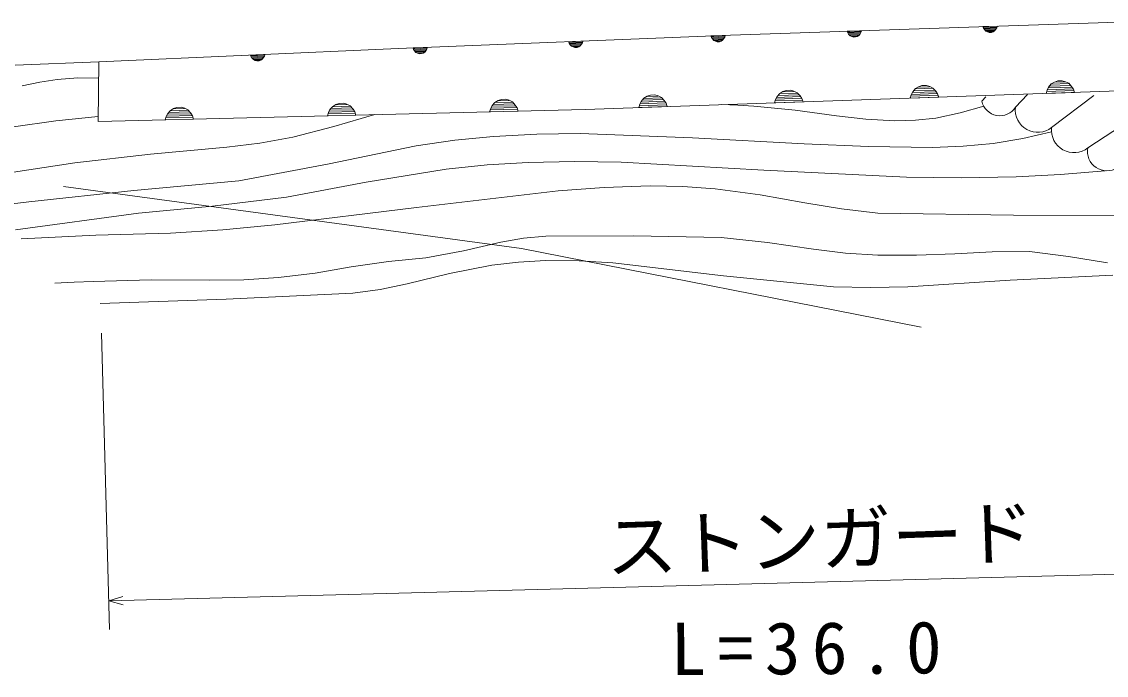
# Model space of a CAD drawing. Units: millimetres, scale not verified. Extents: x 40000 to 680000, y 20000 to 380000.
# Drawn here: x 276272 to 314188, y 269721 to 292566 of the extents above; entities that cross this region are included whole.
import ezdxf
from ezdxf.enums import TextEntityAlignment as Align

# ---------------------------------------------------------------- set-up
doc = ezdxf.new("R2010")
doc.units = ezdxf.units.MM
doc.header["$LTSCALE"] = 1000
doc.layers.add('S-BGD', color=7, linetype='Continuous', lineweight=13)
doc.styles.add('ＭＳ ゴシック', font='')
doc.styles.get('ＭＳ ゴシック').set_extended_font_data('MS Gothic')

msp = doc.modelspace()

# ---------------------------------------------------------------- linework, layer by layer
at = {"layer": 'S-BGD'}
for p, q in [((301046, 292094), (314940, 292566)), ((309876, 292394), (310376, 292411)), ((309897, 292337), (309876, 292394)), ((310364, 292379), (309889, 292363)), ((309928, 292289), (309897, 292337)), ((309903, 292332), (310353, 292347)), ((310358, 292353), (310331, 292303)), ((310376, 292411), (310358, 292353)), ((289434, 291627), (301046, 292094)), ((300367, 292067), (300867, 292087)), ((300389, 292010), (300367, 292067)), ((300856, 292055), (300381, 292036)), ((300420, 291962), (300389, 292010)), ((300395, 292005), (300845, 292023)), ((300827, 291991), (300416, 291975)), ((300471, 291909), (300420, 291962)), ((300440, 291944), (300803, 291959)), ((300823, 291979), (300776, 291922)), ((300849, 292028), (300823, 291979)), ((300867, 292087), (300849, 292028)), ((305129, 292233), (305629, 292250)), ((305150, 292176), (305129, 292233)), ((305617, 292218), (305143, 292202)), ((305181, 292128), (305150, 292176)), ((305156, 292171), (305606, 292186)), ((305588, 292154), (305177, 292140)), ((305232, 292075), (305181, 292128)), ((305201, 292110), (305564, 292122)), ((305288, 292047), (305232, 292075)), ((305535, 292090), (305233, 292080)), ((305347, 292030), (305288, 292047)), ((305293, 292051), (305479, 292057)), ((305425, 292032), (305347, 292030)), ((305483, 292053), (305425, 292032)), ((305537, 292085), (305483, 292053)), ((305584, 292142), (305537, 292085)), ((305611, 292191), (305584, 292142)), ((305629, 292250), (305611, 292191)), ((310335, 292316), (309924, 292302)), ((309979, 292236), (309928, 292289)), ((309948, 292271), (310311, 292283)), ((310035, 292208), (309979, 292236)), ((310282, 292251), (309980, 292241)), ((310094, 292191), (310035, 292208)), ((310040, 292212), (310226, 292218)), ((310172, 292194), (310094, 292191)), ((310230, 292214), (310172, 292194)), ((310284, 292246), (310230, 292214)), ((310331, 292303), (310284, 292246)), ((278972, 291163), (289434, 291627)), ((289952, 291648), (290452, 291668)), ((289973, 291591), (289952, 291648)), ((290441, 291636), (289966, 291617)), ((290005, 291544), (289973, 291591)), ((289980, 291587), (290429, 291605)), ((290434, 291610), (290407, 291560)), ((290452, 291668), (290434, 291610)), ((295391, 291867), (295890, 291887)), ((295412, 291810), (295391, 291867)), ((295879, 291855), (295405, 291836)), ((295444, 291762), (295412, 291810)), ((295418, 291805), (295868, 291823)), ((295851, 291791), (295440, 291775)), ((295495, 291709), (295444, 291762)), ((295463, 291745), (295827, 291759)), ((295551, 291682), (295495, 291709)), ((295798, 291727), (295496, 291715)), ((295610, 291665), (295551, 291682)), ((295556, 291686), (295742, 291693)), ((295688, 291668), (295610, 291665)), ((295746, 291690), (295688, 291668)), ((295800, 291722), (295746, 291690)), ((295846, 291779), (295800, 291722)), ((295873, 291829), (295846, 291779)), ((295890, 291887), (295873, 291829)), ((300528, 291882), (300471, 291909)), ((300775, 291927), (300472, 291914)), ((300587, 291865), (300528, 291882)), ((300532, 291886), (300718, 291893)), ((300664, 291868), (300587, 291865)), ((300722, 291889), (300664, 291868)), ((300776, 291922), (300722, 291889)), ((284274, 291399), (284774, 291421)), ((284295, 291342), (284274, 291399)), ((284763, 291389), (284288, 291368)), ((284328, 291295), (284295, 291342)), ((284302, 291337), (284751, 291357)), ((284734, 291325), (284323, 291307)), ((284379, 291242), (284328, 291295)), ((284347, 291277), (284710, 291293)), ((284435, 291214), (284379, 291242)), ((284682, 291260), (284380, 291247)), ((284494, 291198), (284435, 291214)), ((284440, 291218), (284626, 291226)), ((284572, 291202), (284494, 291198)), ((284630, 291223), (284572, 291202)), ((284683, 291255), (284630, 291223)), ((284730, 291312), (284683, 291255)), ((284756, 291362), (284730, 291312)), ((284774, 291421), (284756, 291362)), ((290412, 291573), (290001, 291556)), ((290056, 291491), (290005, 291544)), ((290025, 291526), (290388, 291541)), ((290112, 291463), (290056, 291491)), ((290359, 291508), (290057, 291496)), ((290172, 291447), (290112, 291463)), ((290117, 291467), (290303, 291475)), ((290249, 291450), (290172, 291447)), ((290307, 291471), (290249, 291450)), ((290361, 291503), (290307, 291471)), ((290407, 291560), (290361, 291503)), ((276044, 291052), (278972, 291163)), ((278948, 289081), (278972, 291163)), ((276906, 290452), (276290, 290325)), ((277515, 290551), (276906, 290452)), ((278238, 290600), (277515, 290551)), ((278966, 290588), (278238, 290600)), ((312265, 290390), (312373, 290454)), ((312373, 290454), (312489, 290496)), ((312753, 290460), (312380, 290447)), ((312489, 290496), (312644, 290501)), ((312644, 290501), (312762, 290468)), ((312762, 290468), (312874, 290412)), ((314954, 290161), (295967, 289502)), ((302678, 289947), (302771, 290061)), ((302771, 290061), (302879, 290124)), ((302774, 290051), (303379, 290072)), ((302879, 290124), (302995, 290166)), ((303259, 290130), (302887, 290117)), ((302995, 290166), (303150, 290171)), ((303150, 290171), (303269, 290138)), ((303269, 290138), (303381, 290082)), ((303381, 290082), (303482, 289975)), ((307370, 290013), (307425, 290112)), ((307415, 290087), (308237, 290115)), ((307425, 290112), (307518, 290226)), ((308190, 290176), (307463, 290151)), ((307518, 290226), (307626, 290289)), ((307521, 290216), (308126, 290237)), ((307626, 290289), (307742, 290331)), ((308006, 290295), (307634, 290282)), ((307742, 290331), (307897, 290336)), ((307897, 290336), (308016, 290303)), ((308016, 290303), (308128, 290247)), ((308128, 290247), (308229, 290140)), ((308229, 290140), (308292, 290045)), ((312081, 290061), (312117, 290178)), ((313081, 290096), (312081, 290061)), ((312104, 290125), (313053, 290158)), ((312117, 290178), (312171, 290277)), ((313026, 290219), (312127, 290188)), ((312162, 290252), (312984, 290280)), ((312171, 290277), (312265, 290390)), ((312937, 290341), (312210, 290316)), ((312268, 290381), (312872, 290402)), ((312874, 290412), (312976, 290305)), ((312976, 290305), (313039, 290210)), ((313039, 290210), (313081, 290096)), ((287253, 289669), (287370, 289709)), ((287370, 289709), (287525, 289713)), ((287525, 289713), (287643, 289679)), ((287643, 289679), (287755, 289621)), ((292723, 289634), (292818, 289746)), ((293490, 289691), (292762, 289673)), ((292818, 289746), (292926, 289809)), ((292821, 289737), (293426, 289751)), ((292926, 289809), (293043, 289850)), ((293307, 289811), (292934, 289802)), ((293043, 289850), (293198, 289853)), ((293198, 289853), (293316, 289819)), ((293316, 289819), (293428, 289761)), ((293428, 289761), (293528, 289654)), ((297841, 289567), (297877, 289683)), ((297877, 289683), (297931, 289782)), ((298786, 289725), (297887, 289693)), ((297922, 289757), (298744, 289786)), ((297931, 289782), (298025, 289896)), ((298697, 289847), (297970, 289821)), ((298025, 289896), (298133, 289960)), ((298028, 289886), (298632, 289907)), ((298133, 289960), (298249, 290001)), ((298513, 289965), (298140, 289952)), ((298249, 290001), (298404, 290007)), ((298404, 290007), (298522, 289973)), ((298522, 289973), (298634, 289917)), ((298634, 289917), (298736, 289810)), ((298736, 289810), (298799, 289715)), ((298799, 289715), (298841, 289601)), ((302588, 289732), (302624, 289848)), ((303587, 289766), (302588, 289732)), ((302611, 289795), (303560, 289828)), ((302624, 289848), (302678, 289947)), ((303533, 289889), (302633, 289858)), ((302669, 289922), (303491, 289951)), ((303444, 290011), (302717, 289986)), ((303482, 289975), (303546, 289880)), ((303546, 289880), (303587, 289766)), ((307334, 289896), (307370, 290013)), ((308334, 289931), (307334, 289896)), ((307357, 289960), (308307, 289993)), ((308280, 290054), (307380, 290023)), ((308292, 290045), (308334, 289931)), ((309838, 289787), (309980, 289943)), ((311013, 289576), (311439, 290018)), ((312278, 288867), (313752, 289987)), ((313543, 288158), (315960, 289743)), ((295967, 289502), (278948, 289081)), ((281322, 289255), (281377, 289354)), ((281367, 289329), (282190, 289349)), ((281377, 289354), (281471, 289466)), ((282143, 289410), (281416, 289392)), ((281471, 289466), (281580, 289529)), ((281474, 289456), (282079, 289471)), ((281580, 289529), (281696, 289569)), ((281960, 289531), (281588, 289522)), ((281696, 289569), (281851, 289573)), ((281851, 289573), (281970, 289538)), ((281970, 289538), (282081, 289481)), ((282081, 289481), (282181, 289374)), ((282181, 289374), (282244, 289278)), ((286958, 289279), (286995, 289395)), ((287957, 289304), (286958, 289279)), ((286981, 289342), (287931, 289366)), ((286995, 289395), (287050, 289494)), ((287904, 289428), (287005, 289405)), ((287041, 289469), (287863, 289489)), ((287050, 289494), (287145, 289606)), ((287816, 289550), (287089, 289532)), ((287145, 289606), (287253, 289669)), ((287147, 289596), (287752, 289611)), ((288613, 289320), (287186, 288898)), ((287633, 289671), (287261, 289662)), ((287755, 289621), (287855, 289514)), ((287855, 289514), (287917, 289418)), ((287917, 289418), (287957, 289304)), ((292631, 289419), (292668, 289535)), ((293631, 289444), (292631, 289419)), ((292654, 289482), (293604, 289506)), ((292668, 289535), (292723, 289634)), ((293578, 289568), (292678, 289545)), ((292714, 289609), (293536, 289629)), ((293528, 289654), (293590, 289558)), ((293590, 289558), (293631, 289444)), ((298841, 289601), (297841, 289567)), ((297864, 289630), (298813, 289663)), ((301310, 289643), (300752, 289668)), ((301868, 289614), (301310, 289643)), ((303315, 289476), (301868, 289614)), ((304759, 289278), (303315, 289476)), ((309078, 289377), (308233, 289197)), ((309903, 289615), (309078, 289377)), ((275981, 288893), (277462, 289097)), ((277462, 289097), (278950, 289255)), ((281284, 289139), (281322, 289255)), ((282284, 289164), (281284, 289139)), ((281308, 289202), (282258, 289226)), ((282231, 289287), (281331, 289265)), ((282244, 289278), (282284, 289164)), ((305777, 289162), (304759, 289278)), ((306791, 289106), (305777, 289162)), ((307521, 289122), (306791, 289106)), ((308233, 289197), (307521, 289122)), ((287186, 288898), (285747, 288535)), ((292767, 288555), (291415, 288422)), ((294283, 288634), (292767, 288555)), ((295799, 288654), (294283, 288634)), ((299721, 288505), (295799, 288654)), ((312275, 288715), (311267, 288485)), ((283441, 288175), (280777, 287932)), ((284600, 288325), (283441, 288175)), ((285747, 288535), (284600, 288325)), ((290060, 288228), (286964, 287587)), ((291415, 288422), (290060, 288228)), ((303631, 288297), (299721, 288505)), ((305872, 288206), (303631, 288297)), ((308111, 288174), (305872, 288206)), ((309182, 288213), (308111, 288174)), ((310236, 288312), (309182, 288213)), ((311267, 288485), (310236, 288312)), ((280777, 287932), (278125, 287630)), ((278125, 287630), (274273, 287054)), ((286964, 287587), (283863, 287007)), ((288312, 286953), (291112, 287414)), ((291112, 287414), (292544, 287561)), ((292544, 287561), (293980, 287648)), ((293980, 287648), (295598, 287684)), ((295598, 287684), (297226, 287659)), ((297226, 287659), (302211, 287381)), ((302211, 287381), (307202, 287135)), ((307202, 287135), (309119, 287111)), ((309119, 287111), (311036, 287148)), ((311036, 287148), (312591, 287231)), ((312591, 287231), (314146, 287357)), ((280192, 286666), (276527, 286266)), ((277738, 286809), (293743, 284643)), ((283863, 287007), (280192, 286666)), ((285525, 286432), (288312, 286953)), ((295030, 286656), (290078, 286069)), ((296636, 286770), (295030, 286656)), ((298248, 286825), (296636, 286770)), ((299389, 286806), (298248, 286825)), ((300515, 286728), (299389, 286806)), ((302089, 286511), (300515, 286728)), ((276527, 286266), (272134, 285741)), ((282939, 286123), (285525, 286432)), ((303655, 286234), (302089, 286511)), ((280354, 285875), (282939, 286123)), ((290078, 286069), (285120, 285462)), ((304927, 286023), (303655, 286234)), ((306204, 285871), (304927, 286023)), ((276056, 285291), (280354, 285875)), ((310947, 285799), (306204, 285871)), ((315685, 285787), (310947, 285799)), ((281475, 285174), (278866, 285105)), ((283300, 285288), (281475, 285174)), ((285120, 285462), (283300, 285288)), ((278866, 285105), (276255, 284976)), ((293023, 284856), (291716, 284557)), ((293809, 284995), (293023, 284856)), ((294591, 285073), (293809, 284995)), ((297668, 285079), (294591, 285073)), ((300729, 285024), (297668, 285079)), ((302344, 284847), (300729, 285024)), ((303954, 284611), (302344, 284847)), ((291716, 284557), (290398, 284318)), ((293743, 284643), (307719, 281893)), ((305074, 284479), (303954, 284611)), ((306198, 284407), (305074, 284479)), ((307553, 284403), (306198, 284407)), ((308896, 284458), (307553, 284403)), ((310202, 284525), (308896, 284458)), ((311502, 284531), (310202, 284525)), ((312869, 284365), (311502, 284531)), ((287793, 283998), (286526, 283782)), ((289095, 284188), (287793, 283998)), ((290398, 284318), (289095, 284188)), ((291224, 283762), (292711, 284059)), ((292711, 284059), (293641, 284167)), ((293641, 284167), (294587, 284215)), ((294587, 284215), (295760, 284204)), ((295760, 284204), (296936, 284133)), ((296936, 284133), (300801, 283686)), ((314231, 284139), (312869, 284365)), ((285248, 283625), (284041, 283547)), ((286526, 283782), (285248, 283625)), ((289753, 283406), (291224, 283762)), ((300801, 283686), (304648, 283303)), ((310832, 283531), (314421, 283703)), ((278105, 283461), (277436, 283432)), ((278775, 283488), (278105, 283461)), ((280803, 283539), (278775, 283488)), ((282822, 283530), (280803, 283539)), ((284041, 283547), (282822, 283530)), ((288803, 283210), (289753, 283406)), ((304648, 283303), (305942, 283271)), ((305942, 283271), (307248, 283300)), ((307248, 283300), (310832, 283531)), ((279017, 282718), (283424, 282865)), ((283424, 282865), (287846, 283074)), ((287846, 283074), (288803, 283210)), ((279064, 281680), (279339, 271319)), ((279313, 272319), (315459, 273278)), ((279313, 272319), (279809, 272475)), ((279816, 272188), (279313, 272319))]:
    msp.add_line(p, q, dxfattribs=at)
for centre, radius, start, end in [((310469, 289926), 647, 192.4468, 327.207), ((311793, 289485), 786, 173.3556, 308.1158), ((313058, 288776), 786, 173.3556, 308.1158), ((314204, 288028), 674, 168.8341, 303.5945)]:
    msp.add_arc(centre, radius, start, end, dxfattribs=at)

# ---------------------------------------------------------------- texts
at = {"layer": 'S-BGD', "style": 'ＭＳ ゴシック'}
msp.add_text('ストンガード', height=1833, rotation=2, dxfattribs=at).set_placement((296740, 272750), align=Align.BOTTOM_LEFT)
at = {"layer": 'S-BGD', "insert": (298962, 269696), "char_height": 1833, "attachment_point": 7, "rotation": 0.4, "style": 'ＭＳ ゴシック'}
msp.add_mtext('\\T1.32;L=36.0', dxfattribs=at)

doc.saveas('drawing.dxf')
